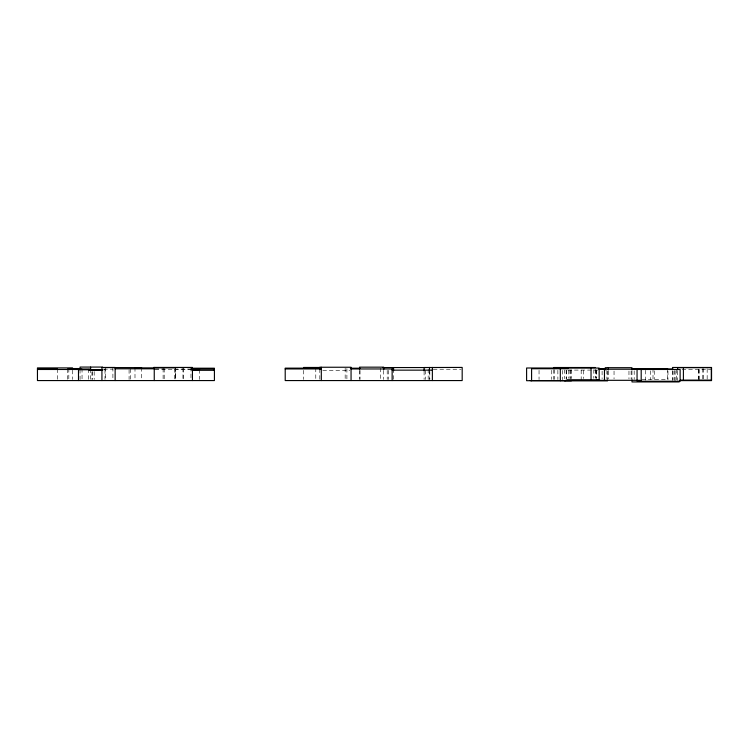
<?xml version="1.0" encoding="UTF-8"?>
<svg xmlns="http://www.w3.org/2000/svg" width="749" height="749" viewBox="0 0 749 749"><rect width="100%" height="100%" fill="white"/><g stroke="black" fill="none" stroke-linecap="round" stroke-linejoin="round"><path stroke-width="0.56" stroke-dasharray="3.75 2.81" d="M155.127 368.882L164.209 368.882M191.21 369.042L175.528 369.042L175.528 379.481M103.708 369.145L112.977 369.145M433.297 369.238L461.047 369.238M682.096 369.472L710.82 369.472M155.127 369.706L192.324 369.706M103.821 369.763L105.712 369.763M597.871 370.09L564.624 370.09L564.624 378.713M322.782 370.39L349.746 370.39M641.79 379.462L667.64 379.462L667.64 368.658M707.168 368.817L707.168 379.172M703.686 368.564L703.686 379.518M702.768 368.564L702.768 379.518M699.323 369.472L699.36 380.342M698.545 369.472L698.545 379.256M698.48 369.472L698.48 380.342M677.648 371.12L677.648 380.323M676.413 369.472L676.506 380.174M675.121 370.755L675.121 380.614M674.203 370.558L674.203 380.342M672.986 371.148L672.986 379.771M672.527 370.755L672.527 380.614M667.968 371.148L667.968 379.771M654.261 370.821L654.261 379.462M653.006 368.658L653.006 379.462M650.712 370.821L650.712 379.462M645.366 370.334L645.366 380.314M634.188 370.821L634.188 379.462M631.95 371.055L631.95 378.919M631.117 370.961L631.117 378.957M628.963 371.055L628.963 378.919M614.04 371.055L614.04 378.919M608.357 371.055L608.357 378.919M607.57 371.167L607.57 380.867M606.877 370.334L606.877 379.2M602.102 371.167L602.102 378.713M596.579 370.334L596.579 378.095M596.363 370.399L596.363 378.573M595.923 369.819L595.923 377.814M595.268 369.669L595.268 378.348M593.817 369.669L593.817 378.348M583.668 370.399L583.668 378.573M581.187 370.09L581.187 380.867M571.412 369.837L571.412 378.591M570.766 370.09L570.766 378.713M569.98 369.837L569.98 378.591M568.781 370.315L568.781 378.395M566.647 370.09L566.647 378.713M566.169 370.315L566.169 379.556M562.424 370.399L562.424 379.743M557.865 370.268L557.893 379.556M554.728 369.669L554.728 379.434M553.745 369.669L553.745 379.434M551.741 370.268L551.741 379.49M539.046 370.315L539.046 379.556M429.823 371.485L429.823 379.434M429.467 370.146L429.467 379.481M428.175 369.238L428.175 379.481M425.395 370.352L425.395 379.481M424.103 371.307L424.103 379.481M393.562 368.967L393.562 379.481M388.665 370.352L388.665 379.481M387.214 370.352L387.214 379.443M383.694 370.512L383.694 379.481M380.689 368.199L380.689 379.481M360.044 370.39L360.044 379.453M359.529 370.39L359.529 379.453M346.899 368.545L346.899 379.471M345.167 368.199L345.167 379.471M319.823 368.948L319.823 379.453M315.778 368.143L315.778 379.443M303.523 370.324L303.523 379.471M199.59 369.632L199.59 379.471M190.958 367.431L190.958 379.471M183.552 368.452L183.552 379.462M182.943 368.208L182.943 379.481M175.472 368.658L175.472 379.49M175.275 367.431L175.275 379.49M174.583 368.658L174.583 379.49M164.209 368.452L164.209 379.481M163.113 368.452L163.113 379.462M141.617 367.628L141.617 379.49M134.989 367.628L134.989 379.49M130.626 368.882L130.626 379.49M129.081 369.716L129.081 379.481M112.902 367.45L112.902 379.5M105.712 367.45L105.712 379.49M104.991 369.763L104.991 379.49M94.196 371.57L94.196 379.49M92.595 371.57L92.595 379.481M91.949 371.822L91.949 379.481M90.592 368.995L90.592 379.443M88.719 368.995L88.719 379.49M82.044 368.536L82.044 379.49M80.031 369.482L80.068 379.49M72.587 370.212L72.587 379.471M68.814 368.536L68.814 379.49M67.691 368.995L67.691 379.49M57.439 368.967L57.439 379.406"/><path stroke-width="1.12" d="M102.547 367.066L80.068 367.066L80.068 369.323M153.639 367.431L192.437 367.431L192.437 380.567M303.523 367.459L320.647 367.459M553.745 367.506L595.268 367.506M102.164 367.553L141.617 367.628M382.973 367.553L425.395 367.553M72.587 367.909L37.45 367.909L37.45 380.567L214.42 380.567L214.42 368.208L191.557 368.208M134.989 367.871L174.583 367.871M320.525 368.143L285.21 368.143L285.21 380.567L462.18 380.567L462.18 367.422L424.103 367.516L424.103 370.811M350.354 368.199L360.044 368.199M68.814 368.536L80.939 368.536M568.088 368.742L531.593 368.742L531.593 380.773M599.05 368.677L605.922 368.677M631.557 368.677L667.64 368.658M115.14 368.798L154.247 368.798M37.45 368.967L57.439 368.967M67.691 368.995L90.592 368.995M191.575 369.042L214.42 369.042M285.21 368.948L321.312 368.948M351.009 368.967L393.562 368.967M667.219 368.995L672.986 368.995M598.835 369.22L645.366 369.22M37.45 369.482L80.031 369.482M637.193 369.472L680.129 369.472L680.129 381.241L637.193 381.241M191.575 369.632L199.59 369.632M78.495 369.763L102.669 369.763M392.139 370.146L432.37 370.146M88.719 370.249L102.669 370.249M192.034 370.296L214.42 370.296M567.002 379.743L599.163 379.743L599.163 368.059L526.603 368.002L526.603 380.707L571.412 380.773M596.579 380.314L640.17 380.314M710.82 380.342L679.989 380.342L711.307 380.323L711.307 367.665L677.648 367.665L677.648 369.969M530.208 380.642L565.458 380.642M679.455 380.614L711.55 380.614L711.55 367.469L672.527 367.469L672.527 369.66M564.624 380.867L607.57 380.867M679.212 381.934L631.997 381.934L631.997 379.771M683.406 367.665L683.406 380.323M641.191 369.472L641.191 381.241M637.053 369.22L637.053 380.314M631.95 369.931L631.95 367.684L605.248 367.684L605.248 369.931M608.357 367.684L608.357 369.931M604.462 369.22L604.462 380.314M591.036 368.059L591.036 379.743M560.318 368.742L560.318 380.773M432.37 367.422L432.37 380.567M429.467 367.422L429.467 370.774M393.562 367.553L393.562 370.811M392.139 368.967L392.139 380.567M383.694 369.725L383.694 367.16L359.529 367.16L359.529 369.397M351.056 380.567L351.056 367.244L319.823 367.244L319.823 369.463M321.312 367.244L321.312 380.567M154.247 367.431L154.247 380.567M115.14 380.567L115.14 367.45L101.93 367.45L101.93 380.567M90.592 367.066L90.592 370.446M78.495 369.482L78.495 380.567"/></g></svg>
